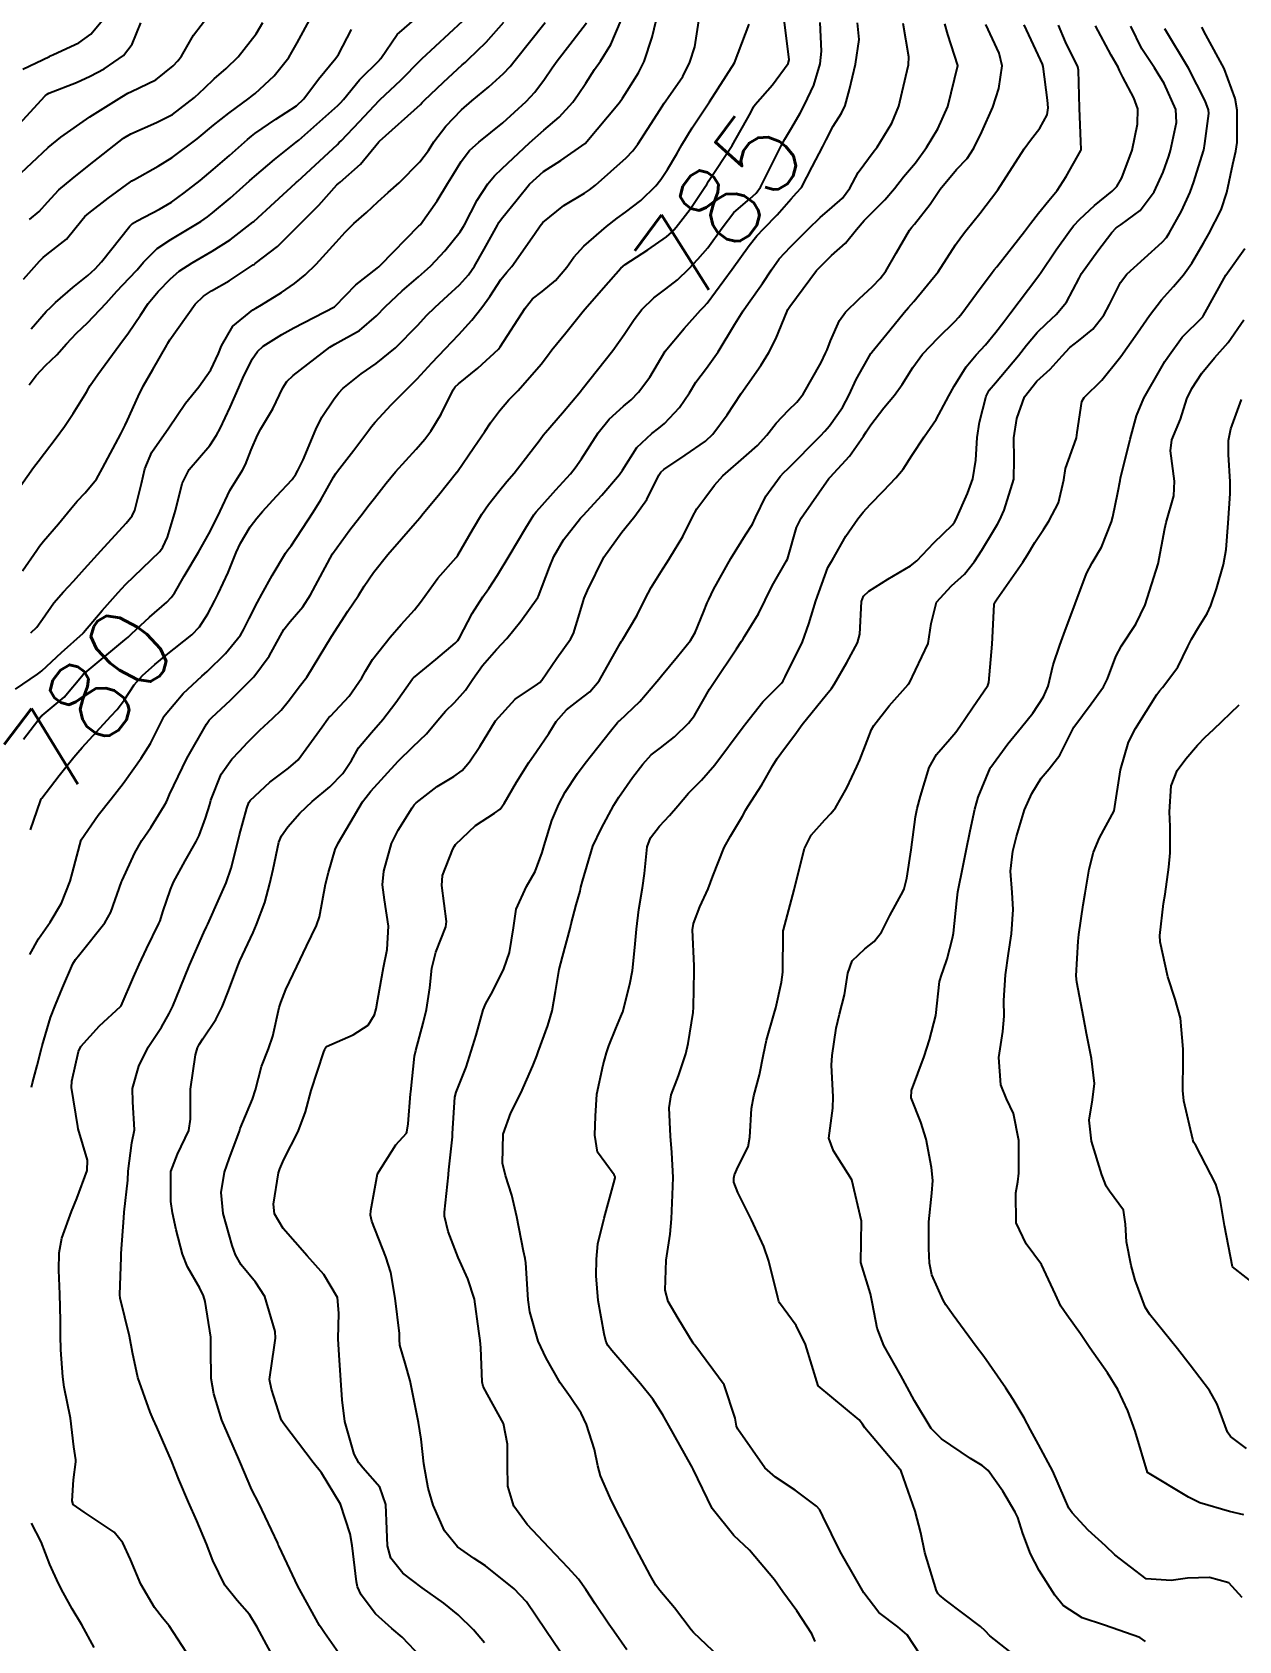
# Model space of a CAD drawing. Header units: metres. Extents: x 307586 to 320046, y 7427249 to 7434250.
# Drawn here: x 318114.9 to 318173.3, y 7431032 to 7431109.9 of the extents above; entities that cross this region are included whole.
import ezdxf
from ezdxf.enums import TextEntityAlignment as Align

# ---------------------------------------------------------------- set-up
doc = ezdxf.new("R2010")
doc.units = ezdxf.units.M
doc.header["$MEASUREMENT"] = 0
for name, color, linetype in [('Cotas', 45, 'Continuous'), ('Curvas de Nivel 1m', 11, 'Continuous'), ('Curvas de Nivel 5m', 15, 'Continuous')]:
    doc.layers.add(name, color=color, linetype=linetype)
doc.styles.add('Style-STANDARD', font='STANDARD.shx')

msp = doc.modelspace()

# ---------------------------------------------------------------- linework, layer by layer
at = {"layer": 'Curvas de Nivel 1m', "flags": 128}
for points, elevation in [([(318114.063, 7431102.826), (318115.648, 7431104.307), (318116.254, 7431104.804), (318117.663, 7431105.789), (318119.208, 7431106.767), (318119.5, 7431106.939), (318119.677, 7431107.023), (318120.852, 7431107.582), (318121.696, 7431108.265), (318121.929, 7431108.507), (318122.102, 7431108.736), (318122.689, 7431109.754), (318123.42, 7431110.723)], 771), ([(318114.069, 7431078.085), (318115.121, 7431078.812), (318115.253, 7431078.901), (318115.345, 7431078.977), (318116.288, 7431079.866), (318117.335, 7431080.79), (318117.35, 7431080.804), (318117.363, 7431080.821), (318118.265, 7431081.891), (318119.039, 7431082.765), (318119.397, 7431083.144), (318120.207, 7431083.95), (318121.05, 7431084.744), (318121.205, 7431084.952), (318121.42, 7431085.446), (318121.814, 7431086.734), (318122.135, 7431088.048), (318122.481, 7431088.725), (318123.475, 7431089.887), (318123.804, 7431090.382), (318123.971, 7431090.705), (318124.464, 7431091.735), (318124.876, 7431092.696), (318125.068, 7431093.144), (318125.527, 7431094.067), (318125.781, 7431094.437), (318126.065, 7431094.685), (318126.963, 7431095.251), (318127.542, 7431095.573), (318129.51, 7431096.598), (318129.553, 7431096.623), (318130.546, 7431097.653), (318131.581, 7431098.474), (318131.663, 7431098.537), (318131.747, 7431098.618), (318133.602, 7431100.511), (318133.64, 7431100.552), (318133.671, 7431100.589), (318134.479, 7431101.723), (318135.005, 7431102.576), (318135.24, 7431102.97), (318135.644, 7431103.629), (318136.054, 7431104.161), (318136.501, 7431104.562), (318137.662, 7431105.506), (318138.79, 7431106.533), (318139.218, 7431106.989), (318139.69, 7431107.626), (318140.054, 7431108.16), (318140.302, 7431108.514), (318140.917, 7431109.302), (318141.721, 7431110.338)], 779), ([(318114.325, 7431087.946), (318114.94, 7431088.815), (318115.168, 7431089.111), (318115.47, 7431089.511), (318116.037, 7431090.245), (318116.444, 7431090.8), (318116.863, 7431091.425), (318117.508, 7431092.458), (318117.619, 7431092.68), (318117.685, 7431092.787), (318118.055, 7431093.318), (318119.121, 7431094.766), (318119.539, 7431095.332), (318120.113, 7431096.189), (318120.487, 7431096.751), (318120.97, 7431097.338), (318121.571, 7431097.959), (318121.995, 7431098.315), (318122.618, 7431098.724), (318123.589, 7431099.293), (318124.453, 7431099.843), (318125.557, 7431100.69), (318125.581, 7431100.713), (318125.604, 7431100.731), (318126.63, 7431101.668), (318127.632, 7431102.583), (318127.676, 7431102.626), (318127.719, 7431102.669), (318129.651, 7431104.457), (318129.745, 7431104.546), (318129.834, 7431104.638), (318130.728, 7431105.563), (318131.672, 7431106.578), (318131.716, 7431106.619), (318132.724, 7431107.568), (318133.702, 7431108.558), (318133.723, 7431108.579), (318133.746, 7431108.599), (318135.722, 7431110.438)], 776), ([(318114.407, 7431083.816), (318115.102, 7431084.813), (318115.226, 7431085), (318115.417, 7431085.249), (318116.138, 7431086.091), (318116.724, 7431086.797), (318117.048, 7431087.185), (318117.445, 7431087.597), (318117.984, 7431088.253), (318118.283, 7431088.778), (318119.164, 7431090.449), (318119.326, 7431090.762), (318119.38, 7431090.866), (318119.488, 7431091.103), (318120.002, 7431092.258), (318120.254, 7431092.753), (318120.714, 7431093.555), (318121.386, 7431094.741), (318121.439, 7431094.836), (318121.535, 7431094.996), (318122.757, 7431096.722), (318123.167, 7431097.108), (318123.563, 7431097.367), (318124.411, 7431097.861), (318125.582, 7431098.623), (318125.623, 7431098.649), (318125.676, 7431098.689), (318126.75, 7431099.52), (318127.6, 7431100.355), (318127.903, 7431100.666), (318128.748, 7431101.521), (318129.631, 7431102.501), (318129.699, 7431102.572), (318129.783, 7431102.638), (318130.775, 7431103.495), (318131.653, 7431104.583), (318131.685, 7431104.62), (318133.671, 7431106.394), (318133.766, 7431106.495), (318133.854, 7431106.588), (318134.797, 7431107.472), (318135.699, 7431108.306), (318135.84, 7431108.43), (318135.991, 7431108.567), (318136.86, 7431109.41), (318137.721, 7431110.376)], 777), ([(318114.417, 7431108.104), (318115.702, 7431108.723), (318115.765, 7431108.746), (318115.902, 7431108.808), (318117.125, 7431109.38), (318117.713, 7431109.801), (318118.529, 7431110.778)], 769), ([(318114.453, 7431097.938), (318115.228, 7431098.814), (318115.407, 7431098.99), (318115.586, 7431099.122), (318116.529, 7431099.865), (318117.275, 7431100.793), (318117.423, 7431100.974), (318117.608, 7431101.131), (318118.546, 7431101.85), (318119.631, 7431102.647), (318119.701, 7431102.69), (318119.824, 7431102.758), (318120.975, 7431103.412), (318121.644, 7431103.821), (318122.854, 7431104.722), (318123.66, 7431105.387), (318124.398, 7431105.97), (318125.38, 7431106.693), (318125.546, 7431106.82), (318125.676, 7431106.929), (318126.595, 7431107.775), (318127.297, 7431108.674), (318127.451, 7431108.927), (318127.71, 7431109.375), (318128.396, 7431110.66)], 773), ([(318114.735, 7431100.819), (318115.207, 7431101.216), (318115.616, 7431101.668), (318116.164, 7431102.266), (318116.804, 7431102.798), (318117.639, 7431103.448), (318119.298, 7431104.765), (318119.655, 7431104.979), (318120.892, 7431105.516), (318121.665, 7431105.911), (318122.734, 7431106.724), (318123.215, 7431107.182), (318123.687, 7431107.629), (318124.27, 7431108.136), (318124.854, 7431108.703), (318125.714, 7431109.817), (318126.047, 7431110.359)], 772), ([(318114.757, 7431065.234), (318115.185, 7431065.999), (318115.51, 7431066.486), (318115.74, 7431066.805), (318116.29, 7431067.716), (318116.707, 7431068.795), (318116.816, 7431069.205), (318117.243, 7431070.79), (318118.061, 7431071.978), (318118.69, 7431072.769), (318119.28, 7431073.517), (318119.796, 7431074.246), (318120.153, 7431074.751), (318120.595, 7431075.452), (318121.246, 7431076.741), (318121.27, 7431076.784), (318121.314, 7431076.841), (318122.182, 7431077.875), (318123.085, 7431078.714), (318123.345, 7431078.935), (318124.237, 7431079.818), (318124.954, 7431080.694), (318125.11, 7431080.949), (318125.375, 7431081.508), (318125.78, 7431082.293), (318125.998, 7431082.684), (318126.491, 7431083.59), (318127.145, 7431084.673), (318127.261, 7431084.825), (318127.416, 7431085.028), (318128.488, 7431086.654), (318128.848, 7431087.243), (318129.458, 7431088.345), (318129.572, 7431088.528), (318129.656, 7431088.638), (318130.446, 7431089.657), (318131.183, 7431090.623), (318131.311, 7431090.796), (318131.489, 7431091.015), (318132.253, 7431091.857), (318133.008, 7431092.598), (318133.518, 7431093.102), (318134.227, 7431093.882), (318134.884, 7431094.576), (318135.201, 7431094.908), (318135.54, 7431095.251), (318136.168, 7431095.942), (318136.647, 7431096.559), (318137.029, 7431097.088), (318137.573, 7431097.912), (318137.855, 7431098.269), (318138.099, 7431098.542), (318139.192, 7431100.119), (318139.478, 7431100.522), (318139.531, 7431100.594), (318139.605, 7431100.681), (318140.621, 7431101.507), (318141.627, 7431102.102), (318141.869, 7431102.257), (318142.161, 7431102.492), (318143.646, 7431103.802), (318143.97, 7431104.146), (318144.198, 7431104.465), (318145.141, 7431105.929), (318145.48, 7431106.453), (318145.557, 7431106.57), (318145.677, 7431106.735), (318146.381, 7431107.754), (318146.73, 7431108.44), (318146.963, 7431109.185), (318147.161, 7431110.436)], 782), ([(318114.784, 7431071.281), (318115.271, 7431072.678), (318115.314, 7431072.768), (318115.341, 7431072.809), (318116.178, 7431073.907), (318116.894, 7431074.794), (318117.077, 7431075.01), (318117.298, 7431075.267), (318118.685, 7431076.769), (318118.986, 7431077.097), (318119.325, 7431077.555), (318119.805, 7431078.286), (318120.216, 7431078.751), (318120.815, 7431079.278), (318121.353, 7431079.727), (318122.596, 7431080.722), (318122.982, 7431081.103), (318123.378, 7431081.736), (318123.712, 7431082.383), (318123.879, 7431082.705), (318124.367, 7431083.737), (318124.747, 7431084.697), (318124.956, 7431085.156), (318125.425, 7431085.938), (318125.749, 7431086.367), (318126.028, 7431086.684), (318126.7, 7431087.421), (318127.456, 7431088.241), (318127.64, 7431088.488), (318127.741, 7431088.666), (318127.999, 7431089.193), (318128.602, 7431090.653), (318128.893, 7431091.247), (318129.505, 7431092.135), (318129.722, 7431092.426), (318129.913, 7431092.636), (318130.797, 7431093.35), (318131.525, 7431093.849), (318132.464, 7431094.606), (318133.544, 7431095.712), (318133.965, 7431096.17), (318134.381, 7431096.582), (318134.998, 7431097.139), (318135.569, 7431097.654), (318136.003, 7431098.139), (318136.287, 7431098.563), (318136.759, 7431099.39), (318137.404, 7431100.552), (318137.479, 7431100.678), (318137.607, 7431100.853), (318138.364, 7431101.796), (318138.952, 7431102.53), (318139.639, 7431103.152), (318140.475, 7431103.681), (318141.653, 7431104.5), (318143.315, 7431106.484), (318143.467, 7431106.691), (318143.681, 7431107.047), (318144.235, 7431107.932), (318144.519, 7431108.468), (318144.906, 7431109.653), (318145.098, 7431110.459)], 781), ([(318114.805, 7431080.816), (318115.097, 7431081.083), (318115.373, 7431081.473), (318115.922, 7431082.268), (318116.381, 7431082.8), (318116.874, 7431083.319), (318117.404, 7431083.904), (318118.19, 7431084.778), (318119.426, 7431086.116), (318119.714, 7431086.473), (318119.843, 7431086.756), (318120.161, 7431088.044), (318120.323, 7431088.751), (318120.666, 7431089.553), (318121.483, 7431090.74), (318122.294, 7431091.935), (318122.94, 7431092.719), (318123.521, 7431093.552), (318123.896, 7431094.34), (318124.036, 7431094.705), (318124.584, 7431095.658), (318125.55, 7431096.447), (318125.706, 7431096.533), (318125.98, 7431096.686), (318126.953, 7431097.285), (318127.569, 7431097.729), (318128.09, 7431098.147), (318128.625, 7431098.654), (318129.594, 7431099.734), (318130.023, 7431100.212), (318130.456, 7431100.631), (318131.067, 7431101.17), (318131.619, 7431101.682), (318132.109, 7431102.129), (318132.644, 7431102.605), (318133.643, 7431103.608), (318134.062, 7431104.172), (318134.326, 7431104.583), (318134.9, 7431105.338), (318135.669, 7431106.139), (318136.168, 7431106.565), (318136.993, 7431107.247), (318137.693, 7431107.89), (318138.014, 7431108.229), (318138.27, 7431108.541), (318139.721, 7431110.364)], 778), ([(318114.845, 7431058.813), (318114.889, 7431059.029), (318115.113, 7431059.868), (318115.311, 7431060.618), (318115.359, 7431060.808), (318115.763, 7431062.185), (318115.998, 7431062.802), (318116.337, 7431063.623), (318116.846, 7431064.793), (318116.972, 7431064.995), (318117.178, 7431065.251), (318118.391, 7431066.772), (318118.679, 7431067.289), (318119.2, 7431068.76), (318119.223, 7431068.813), (318119.838, 7431070.153), (318120.187, 7431070.751), (318120.612, 7431071.387), (318121.268, 7431072.435), (318121.379, 7431072.631), (318121.421, 7431072.738), (318121.52, 7431072.981), (318122.368, 7431074.724), (318123.31, 7431076.396), (318123.443, 7431076.577), (318123.57, 7431076.707), (318124.473, 7431077.551), (318125.339, 7431078.404), (318125.481, 7431078.549), (318125.605, 7431078.687), (318126.356, 7431079.677), (318126.897, 7431080.675), (318127.063, 7431080.978), (318127.373, 7431081.362), (318127.973, 7431082.072), (318128.345, 7431082.656), (318129.413, 7431084.64), (318130.252, 7431085.804), (318130.901, 7431086.625), (318131.135, 7431086.925), (318131.444, 7431087.328), (318132.012, 7431088.055), (318132.473, 7431088.605), (318133.474, 7431089.71), (318133.881, 7431090.184), (318134.176, 7431090.583), (318134.673, 7431091.4), (318135.254, 7431092.573), (318135.357, 7431092.729), (318135.516, 7431092.871), (318136.461, 7431093.623), (318137.454, 7431094.551), (318137.491, 7431094.593), (318137.534, 7431094.656), (318138.743, 7431096.532), (318139.109, 7431096.977), (318139.565, 7431097.343), (318140.223, 7431097.863), (318140.761, 7431098.508), (318141.1, 7431098.993), (318141.593, 7431099.531), (318142.682, 7431100.484), (318143.197, 7431100.888), (318143.614, 7431101.185), (318144.342, 7431101.743), (318145.071, 7431102.456), (318145.323, 7431102.766), (318145.641, 7431103.239), (318146.088, 7431104.006), (318146.34, 7431104.443), (318146.844, 7431105.255), (318147.608, 7431106.431), (318147.636, 7431106.468), (318147.674, 7431106.528), (318148.893, 7431108.412), (318149.596, 7431110.276)], 783), ([(318122.764, 7431030.804), (318121.505, 7431032.729), (318121.185, 7431033.122), (318120.802, 7431033.616), (318120.131, 7431034.747), (318119.626, 7431035.951), (318119.263, 7431036.756), (318118.841, 7431037.269), (318117.397, 7431038.232), (318116.86, 7431038.613), (318116.813, 7431038.781), (318116.873, 7431039.798), (318116.993, 7431040.667), (318116.981, 7431040.779), (318116.892, 7431041.399), (318116.725, 7431042.783), (318116.427, 7431044.287), (318116.349, 7431044.789), (318116.256, 7431046.1), (318116.242, 7431046.791), (318116.242, 7431047.512), (318116.206, 7431048.792), (318116.164, 7431049.962), (318116.181, 7431050.792), (318116.303, 7431051.501), (318116.772, 7431052.793), (318117.039, 7431053.416), (318117.529, 7431054.783), (318117.556, 7431055.28), (318117.105, 7431056.79), (318117.075, 7431056.911), (318116.781, 7431058.793), (318116.799, 7431059.1), (318117.12, 7431060.54), (318117.229, 7431060.788), (318118.128, 7431061.785), (318119.152, 7431062.724), (318119.169, 7431062.743), (318119.18, 7431062.76), (318119.783, 7431064.138), (318120.053, 7431064.751), (318120.416, 7431065.513), (318121.01, 7431066.742), (318121.064, 7431066.872), (318121.201, 7431067.307), (318121.565, 7431068.388), (318121.716, 7431068.733), (318122.28, 7431069.771), (318122.814, 7431070.716), (318122.956, 7431071.006), (318123.26, 7431071.832), (318123.473, 7431072.505), (318123.531, 7431072.707), (318124.022, 7431073.967), (318124.544, 7431074.697), (318124.906, 7431075.084), (318125.301, 7431075.509), (318125.896, 7431076.095), (318126.532, 7431076.678), (318126.925, 7431077.068), (318127.326, 7431077.572), (318127.804, 7431078.195), (318128.167, 7431078.658), (318129.363, 7431080.64), (318130.155, 7431081.858), (318130.668, 7431082.627), (318130.953, 7431083.068), (318131.404, 7431083.728), (318132.097, 7431084.61), (318133.428, 7431086.123), (318133.644, 7431086.375), (318133.815, 7431086.586), (318134.544, 7431087.481), (318135.43, 7431088.57), (318135.447, 7431088.587), (318135.463, 7431088.616), (318136.261, 7431089.777), (318136.789, 7431090.557), (318137.069, 7431090.975), (318137.498, 7431091.562), (318137.962, 7431092.087), (318138.41, 7431092.537), (318139.526, 7431093.814), (318139.823, 7431094.225), (318140.045, 7431094.515), (318140.715, 7431095.334), (318141.552, 7431096.385), (318141.65, 7431096.499), (318142.535, 7431097.519), (318143.383, 7431098.473), (318143.585, 7431098.645), (318144.693, 7431099.358), (318145.598, 7431099.981), (318145.845, 7431100.203), (318146.065, 7431100.445), (318146.734, 7431101.321), (318147.489, 7431102.431), (318147.543, 7431102.522), (318147.635, 7431102.682), (318148.775, 7431104.413), (318149.677, 7431106.012), (318149.8, 7431106.28), (318149.883, 7431106.398), (318150.731, 7431107.351), (318151.485, 7431108.382), (318151.536, 7431108.55), (318151.311, 7431110.384)], 784), ([(318130.274, 7431030.625), (318129.037, 7431032.39), (318128.867, 7431032.639), (318128.794, 7431032.754), (318127.738, 7431034.651), (318126.832, 7431036.57), (318126.806, 7431036.634), (318126.793, 7431036.661), (318126.764, 7431036.731), (318125.854, 7431038.675), (318125.511, 7431039.322), (318124.929, 7431040.689), (318124.885, 7431040.796), (318124.058, 7431042.699), (318123.662, 7431043.966), (318123.533, 7431044.704), (318123.531, 7431046.12), (318123.53, 7431046.704), (318123.254, 7431048.432), (318123.172, 7431048.708), (318122.987, 7431049.084), (318122.396, 7431050.119), (318122.154, 7431050.723), (318121.843, 7431051.906), (318121.667, 7431052.73), (318121.589, 7431053.282), (318121.593, 7431054.732), (318121.907, 7431055.573), (318122.453, 7431056.719), (318122.54, 7431057.259), (318122.542, 7431058.718), (318122.779, 7431060.375), (318122.885, 7431060.714), (318122.962, 7431060.876), (318123.13, 7431061.151), (318123.762, 7431062.086), (318124.066, 7431062.701), (318124.377, 7431063.482), (318124.83, 7431064.693), (318124.929, 7431064.938), (318125.181, 7431065.472), (318125.574, 7431066.301), (318125.737, 7431066.685), (318126.134, 7431067.756), (318126.389, 7431068.678), (318126.537, 7431069.37), (318126.825, 7431070.674), (318126.944, 7431070.977), (318127.254, 7431071.42), (318127.841, 7431072.084), (318128.434, 7431072.653), (318129.28, 7431073.354), (318129.922, 7431073.998), (318130.33, 7431074.63), (318130.682, 7431075.243), (318131.307, 7431075.993), (318131.857, 7431076.612), (318132.483, 7431077.445), (318133.297, 7431078.591), (318133.343, 7431078.64), (318134.415, 7431079.516), (318135.36, 7431080.314), (318135.484, 7431080.446), (318135.562, 7431080.568), (318136.188, 7431081.755), (318136.703, 7431082.557), (318136.991, 7431082.96), (318137.403, 7431083.599), (318137.974, 7431084.542), (318138.786, 7431085.889), (318139.166, 7431086.524), (318139.282, 7431086.676), (318139.438, 7431086.851), (318140.233, 7431087.73), (318140.94, 7431088.505), (318141.173, 7431088.796), (318141.47, 7431089.241), (318142.284, 7431090.488), (318142.817, 7431091.156), (318143.503, 7431091.782), (318143.879, 7431092.095), (318144.244, 7431092.463), (318144.783, 7431093.195), (318145.533, 7431094.45), (318146.441, 7431095.544), (318147.233, 7431096.433), (318147.396, 7431096.591), (318147.558, 7431096.773), (318148.773, 7431098.412), (318149.594, 7431099.558), (318149.96, 7431100.035), (318150.301, 7431100.393), (318150.956, 7431101.044), (318151.624, 7431101.817), (318151.896, 7431102.109), (318152.127, 7431102.373), (318152.652, 7431103.374), (318153.164, 7431104.357), (318153.328, 7431104.684), (318153.668, 7431105.343), (318154.063, 7431105.968), (318154.252, 7431106.351), (318154.452, 7431107.11), (318154.744, 7431108.344), (318154.919, 7431109.546), (318154.84, 7431110.343)], 786), ([(318134.331, 7431030.574), (318132.787, 7431032.193), (318132.297, 7431032.597), (318131.504, 7431033.313), (318130.809, 7431034.242), (318130.628, 7431034.622), (318130.576, 7431034.862), (318130.375, 7431036.625), (318130.273, 7431037.194), (318129.798, 7431038.631), (318128.878, 7431040.14), (318128.472, 7431040.644), (318127.058, 7431042.511), (318126.962, 7431042.66), (318126.914, 7431042.765), (318126.456, 7431044.194), (318126.367, 7431044.668), (318126.607, 7431046.323), (318126.656, 7431046.664), (318126.639, 7431046.983), (318126.147, 7431048.673), (318125.685, 7431049.375), (318124.998, 7431050.214), (318124.725, 7431050.693), (318124.56, 7431051.144), (318124.129, 7431052.699), (318124.025, 7431053.719), (318124.184, 7431054.699), (318124.412, 7431055.344), (318124.91, 7431056.692), (318124.952, 7431056.814), (318125.079, 7431057.126), (318125.546, 7431058.235), (318125.68, 7431058.684), (318125.977, 7431059.818), (318126.316, 7431060.678), (318126.528, 7431061.28), (318126.836, 7431062.673), (318126.908, 7431062.92), (318127.162, 7431063.541), (318127.682, 7431064.662), (318128.164, 7431065.636), (318128.646, 7431066.648), (318128.779, 7431067.067), (318129.082, 7431068.642), (318129.229, 7431069.213), (318129.553, 7431070.323), (318129.689, 7431070.636), (318130.268, 7431071.619), (318130.877, 7431072.624), (318131.041, 7431072.857), (318131.278, 7431073.144), (318132.591, 7431074.601), (318133.3, 7431075.295), (318133.968, 7431075.921), (318134.519, 7431076.578), (318134.883, 7431077.011), (318135.326, 7431077.434), (318135.861, 7431078.039), (318136.209, 7431078.561), (318136.679, 7431079.227), (318137.358, 7431080.009), (318137.855, 7431080.543), (318138.537, 7431081.371), (318139.359, 7431082.521), (318139.394, 7431082.587), (318139.93, 7431083.993), (318140.141, 7431084.513), (318140.61, 7431085.319), (318141.432, 7431086.359), (318141.557, 7431086.498), (318142.454, 7431087.479), (318143.322, 7431088.472), (318143.465, 7431088.69), (318144.161, 7431089.778), (318144.883, 7431090.456), (318145.222, 7431090.718), (318145.49, 7431090.951), (318146.23, 7431091.715), (318146.705, 7431092.438), (318147.011, 7431092.942), (318147.525, 7431093.623), (318148.09, 7431094.422), (318148.895, 7431095.752), (318149.299, 7431096.404), (318149.567, 7431096.777), (318150.247, 7431097.723), (318150.673, 7431098.389), (318151.053, 7431098.92), (318151.594, 7431099.494), (318152.463, 7431100.367), (318153.042, 7431100.928), (318153.619, 7431101.418), (318154.111, 7431101.859), (318154.467, 7431102.342), (318154.88, 7431103.098), (318155.651, 7431104.145), (318155.735, 7431104.246), (318155.795, 7431104.329), (318156.509, 7431105.483), (318156.846, 7431106.318), (318157, 7431107.007), (318157.309, 7431108.314), (318157.327, 7431108.694), (318157.063, 7431110.317)], 787), ([(318136.783, 7431031.905), (318136.241, 7431032.548), (318135.505, 7431033.265), (318134.806, 7431033.83), (318133.766, 7431034.58), (318132.82, 7431035.282), (318132.234, 7431036.006), (318132.074, 7431036.601), (318132.04, 7431037.407), (318132.001, 7431038.603), (318131.711, 7431039.447), (318130.881, 7431040.379), (318130.684, 7431040.622), (318130.464, 7431041.05), (318130.016, 7431042.629), (318129.884, 7431043.67), (318129.815, 7431044.631), (318129.743, 7431045.834), (318129.698, 7431046.633), (318129.724, 7431047.88), (318129.665, 7431048.633), (318128.994, 7431049.751), (318128.184, 7431050.648), (318127.022, 7431051.969), (318126.613, 7431052.674), (318126.565, 7431053.148), (318126.805, 7431054.672), (318126.862, 7431054.865), (318127.059, 7431055.306), (318127.75, 7431056.66), (318128.115, 7431057.627), (318128.381, 7431058.651), (318129.003, 7431060.523), (318129.043, 7431060.641), (318129.065, 7431060.7), (318129.125, 7431060.786), (318130.415, 7431061.346), (318131.141, 7431061.817), (318131.445, 7431062.319), (318131.534, 7431062.614), (318131.614, 7431063.07), (318131.883, 7431064.609), (318132.056, 7431065.481), (318132.121, 7431066.606), (318131.936, 7431067.886), (318131.844, 7431068.611), (318131.899, 7431069.279), (318132.277, 7431070.604), (318132.599, 7431071.253), (318133.269, 7431072.338), (318133.371, 7431072.489), (318133.474, 7431072.588), (318134.491, 7431073.368), (318135.286, 7431073.863), (318135.702, 7431074.152), (318136.059, 7431074.562), (318136.546, 7431075.312), (318137.313, 7431076.55), (318138.269, 7431077.595), (318139.34, 7431078.328), (318139.453, 7431078.408), (318139.551, 7431078.518), (318140.284, 7431079.58), (318140.949, 7431080.504), (318141.092, 7431080.778), (318141.381, 7431081.724), (318141.552, 7431082.336), (318141.611, 7431082.497), (318141.76, 7431082.858), (318142.552, 7431084.483), (318143.425, 7431085.689), (318143.781, 7431086.115), (318144.061, 7431086.464), (318144.639, 7431087.264), (318145.229, 7431088.452), (318145.318, 7431088.598), (318145.466, 7431088.726), (318146.502, 7431089.41), (318147.48, 7431090.091), (318147.841, 7431090.425), (318148.539, 7431091.373), (318149.216, 7431092.404), (318149.517, 7431092.83), (318150.167, 7431093.753), (318150.553, 7431094.39), (318150.883, 7431095.046), (318151.431, 7431096.381), (318151.474, 7431096.47), (318151.565, 7431096.611), (318152.852, 7431098.361), (318153.59, 7431099.078), (318154.269, 7431099.671), (318154.796, 7431100.338), (318155.164, 7431100.78), (318155.616, 7431101.223), (318156.173, 7431101.776), (318156.636, 7431102.32), (318157.07, 7431102.885), (318157.645, 7431103.568), (318158.192, 7431104.302), (318158.741, 7431105.22), (318159.216, 7431106.287), (318159.703, 7431108.28), (318159.212, 7431109.781), (318159.081, 7431110.29)], 788), ([(318140.77, 7431031.003), (318139.755, 7431032.51), (318138.807, 7431033.891), (318138.222, 7431034.526), (318136.824, 7431035.632), (318136.277, 7431035.998), (318135.471, 7431036.56), (318134.844, 7431037.332), (318134.295, 7431038.576), (318134.045, 7431039.405), (318133.846, 7431040.58), (318133.713, 7431041.77), (318133.587, 7431042.583), (318133.239, 7431044.277), (318133.17, 7431044.588), (318132.942, 7431045.453), (318132.681, 7431046.325), (318132.661, 7431046.594), (318132.658, 7431046.894), (318132.454, 7431048.598), (318132.234, 7431049.84), (318132.004, 7431050.605), (318131.323, 7431052.321), (318131.259, 7431052.617), (318131.266, 7431052.847), (318131.598, 7431054.612), (318132.484, 7431056.015), (318132.996, 7431056.591), (318133.022, 7431056.642), (318133.08, 7431057.042), (318133.2, 7431058.491), (318133.21, 7431058.589), (318133.393, 7431060.314), (318133.445, 7431060.587), (318133.814, 7431061.912), (318133.971, 7431062.582), (318134.123, 7431063.62), (318134.229, 7431064.579), (318134.415, 7431065.343), (318134.903, 7431066.573), (318134.934, 7431066.836), (318134.712, 7431068.575), (318134.741, 7431069.061), (318135.241, 7431070.333), (318135.322, 7431070.489), (318135.375, 7431070.569), (318136.339, 7431071.476), (318137.266, 7431072.074), (318137.54, 7431072.274), (318137.734, 7431072.543), (318138.33, 7431073.581), (318138.926, 7431074.526), (318139.298, 7431075.064), (318139.886, 7431075.935), (318140.251, 7431076.511), (318140.744, 7431077.084), (318141.328, 7431077.537), (318141.879, 7431077.948), (318142.325, 7431078.485), (318143.361, 7431080.322), (318143.42, 7431080.411), (318143.463, 7431080.469), (318144.175, 7431081.668), (318144.564, 7431082.458), (318144.847, 7431083.007), (318145.408, 7431083.914), (318145.618, 7431084.24), (318145.76, 7431084.447), (318146.385, 7431085.479), (318146.848, 7431086.436), (318147.059, 7431086.814), (318147.446, 7431087.332), (318147.918, 7431087.961), (318148.322, 7431088.417), (318149.473, 7431089.414), (318149.998, 7431089.874), (318150.448, 7431090.39), (318150.906, 7431090.971), (318151.501, 7431091.595), (318151.899, 7431091.982), (318152.204, 7431092.37), (318153.077, 7431093.906), (318153.301, 7431094.353), (318153.376, 7431094.512), (318153.542, 7431094.946), (318153.975, 7431095.927), (318154.266, 7431096.343), (318154.921, 7431096.985), (318155.575, 7431097.582), (318155.941, 7431097.964), (318156.212, 7431098.324), (318156.719, 7431099.191), (318157.356, 7431100.312), (318157.467, 7431100.45), (318157.607, 7431100.602), (318158.358, 7431101.563), (318158.854, 7431102.292), (318159.643, 7431103.24), (318160.147, 7431103.776), (318160.48, 7431104.272), (318160.869, 7431105.064), (318161.397, 7431106.263), (318161.692, 7431107.166), (318161.846, 7431108.259), (318161.709, 7431108.885), (318161.055, 7431110.267)], 789), ([(318148.766, 7431030.63), (318146.901, 7431032.419), (318146.794, 7431032.544), (318145.978, 7431033.606), (318145.266, 7431034.443), (318145.075, 7431034.705), (318144.82, 7431035.153), (318144.12, 7431036.457), (318143.327, 7431037.995), (318143.095, 7431038.468), (318142.867, 7431038.926), (318142.394, 7431039.993), (318142.27, 7431040.479), (318142.102, 7431041.275), (318141.723, 7431042.488), (318141.461, 7431043.035), (318140.926, 7431043.82), (318140.45, 7431044.505), (318139.761, 7431045.695), (318139.383, 7431046.516), (318138.974, 7431047.937), (318138.901, 7431048.521), (318138.788, 7431050.309), (318138.753, 7431050.524), (318138.661, 7431050.872), (318138.349, 7431052.53), (318138.094, 7431053.585), (318137.793, 7431054.539), (318137.653, 7431055.135), (318137.686, 7431056.541), (318138.05, 7431057.574), (318138.539, 7431058.528), (318139.116, 7431059.851), (318139.307, 7431060.333), (318139.38, 7431060.517), (318139.853, 7431061.802), (318140.057, 7431062.511), (318140.218, 7431063.454), (318140.394, 7431064.508), (318140.554, 7431065.132), (318140.921, 7431066.503), (318140.976, 7431066.723), (318141.21, 7431067.636), (318141.406, 7431068.311), (318141.451, 7431068.497), (318141.518, 7431068.788), (318142.029, 7431070.488), (318142.424, 7431071.314), (318143.047, 7431072.473), (318143.277, 7431072.849), (318143.946, 7431073.803), (318144.442, 7431074.459), (318144.855, 7431074.897), (318145.301, 7431075.251), (318145.977, 7431075.773), (318146.657, 7431076.437), (318146.941, 7431076.811), (318147.329, 7431077.486), (318147.68, 7431078.082), (318147.904, 7431078.422), (318148.988, 7431080.035), (318149.231, 7431080.402), (318149.282, 7431080.483), (318149.366, 7431080.635), (318150.041, 7431081.735), (318150.369, 7431082.39), (318150.705, 7431083.082), (318151.412, 7431084.298), (318151.449, 7431084.379), (318151.896, 7431085.913), (318152.115, 7431086.37), (318153.462, 7431088.286), (318153.493, 7431088.319), (318153.518, 7431088.349), (318154.45, 7431089.363), (318155.142, 7431090.333), (318155.271, 7431090.548), (318155.491, 7431090.886), (318156.126, 7431091.701), (318156.628, 7431092.319), (318157, 7431092.833), (318157.526, 7431093.663), (318157.991, 7431094.303), (318158.743, 7431095.094), (318159.557, 7431095.891), (318159.746, 7431096.093), (318159.896, 7431096.277), (318160.609, 7431097.234), (318161.369, 7431098.262), (318161.464, 7431098.381), (318161.586, 7431098.525), (318162.924, 7431100.24), (318163.216, 7431100.629), (318163.616, 7431101.135), (318164.115, 7431101.736), (318164.509, 7431102.221), (318164.953, 7431102.904), (318165.652, 7431104.158), (318165.671, 7431104.192), (318165.678, 7431104.21), (318165.659, 7431104.603), (318165.598, 7431106.211), (318165.546, 7431108.057), (318165.51, 7431108.213), (318164.924, 7431109.431), (318164.585, 7431110.227)], 791), ([(318152.787, 7431031.977), (318152.625, 7431032.353), (318151.905, 7431033.464), (318151.235, 7431034.374), (318150.822, 7431034.963), (318149.617, 7431036.392), (318148.85, 7431037.1), (318147.811, 7431038.411), (318146.882, 7431040.319), (318146.85, 7431040.388), (318146.837, 7431040.421), (318146.777, 7431040.529), (318145.712, 7431042.438), (318145.423, 7431042.947), (318144.925, 7431043.701), (318144.339, 7431044.456), (318142.949, 7431046.071), (318142.769, 7431046.291), (318142.676, 7431046.474), (318142.571, 7431046.864), (318142.28, 7431048.481), (318142.188, 7431049.675), (318142.196, 7431050.482), (318142.268, 7431051.228), (318142.573, 7431052.477), (318143.05, 7431054.189), (318143.105, 7431054.417), (318143.1, 7431054.47), (318143.054, 7431054.57), (318142.258, 7431055.675), (318142.125, 7431056.484), (318142.155, 7431057.416), (318142.226, 7431058.483), (318142.527, 7431059.889), (318142.69, 7431060.476), (318142.793, 7431060.81), (318143.141, 7431061.654), (318143.389, 7431062.228), (318143.471, 7431062.467), (318143.823, 7431063.806), (318143.945, 7431064.462), (318144.062, 7431065.583), (318144.134, 7431066.461), (318144.249, 7431067.418), (318144.427, 7431068.458), (318144.522, 7431069.165), (318144.661, 7431070.456), (318144.815, 7431070.889), (318145.258, 7431071.458), (318145.745, 7431071.966), (318146.138, 7431072.441), (318146.665, 7431073.05), (318147.285, 7431073.675), (318147.927, 7431074.42), (318149.311, 7431076.255), (318149.374, 7431076.337), (318149.415, 7431076.399), (318150.26, 7431077.464), (318151.161, 7431078.382), (318151.242, 7431078.483), (318151.346, 7431078.676), (318152.172, 7431080.368), (318152.494, 7431081.245), (318152.824, 7431082.359), (318153.409, 7431083.97), (318153.547, 7431084.214), (318153.634, 7431084.348), (318154.28, 7431085.492), (318154.864, 7431086.336), (318155.124, 7431086.655), (318155.45, 7431087.027), (318156.098, 7431087.683), (318156.7, 7431088.318), (318157.049, 7431088.732), (318157.474, 7431089.39), (318158.069, 7431090.301), (318158.655, 7431091.133), (318159.268, 7431092.284), (318159.518, 7431092.758), (318160.107, 7431093.694), (318160.587, 7431094.269), (318161.043, 7431094.762), (318161.55, 7431095.373), (318161.937, 7431095.874), (318162.221, 7431096.25), (318163.581, 7431098.049), (318163.658, 7431098.153), (318163.709, 7431098.229), (318164.467, 7431099.349), (318165.075, 7431100.215), (318165.307, 7431100.514), (318165.612, 7431100.835), (318166.328, 7431101.497), (318167.173, 7431102.195), (318167.401, 7431102.426), (318167.639, 7431102.837), (318168.152, 7431104.183), (318168.41, 7431105.441), (318168.416, 7431106.179), (318168.221, 7431106.715), (318167.698, 7431107.716), (318167.539, 7431108.03), (318167.462, 7431108.192), (318167.126, 7431108.779), (318166.374, 7431110.203)], 792), ([(318158.164, 7431030.894), (318157.253, 7431032.295), (318156.797, 7431032.692), (318155.875, 7431033.386), (318155.157, 7431034.325), (318154.821, 7431034.892), (318154.007, 7431036.338), (318153.161, 7431038.045), (318153.015, 7431038.348), (318152.865, 7431038.531), (318151.817, 7431039.31), (318150.878, 7431039.931), (318150.362, 7431040.385), (318149.051, 7431042.258), (318148.991, 7431042.399), (318148.917, 7431042.79), (318148.393, 7431044.405), (318146.962, 7431046.33), (318146.917, 7431046.376), (318146.882, 7431046.421), (318146.155, 7431047.617), (318145.68, 7431048.44), (318145.529, 7431048.985), (318145.58, 7431050.444), (318145.775, 7431051.689), (318145.827, 7431052.442), (318145.878, 7431053.608), (318145.915, 7431054.441), (318145.848, 7431055.659), (318145.783, 7431056.443), (318145.722, 7431057.819), (318145.823, 7431058.443), (318146.182, 7431059.37), (318146.533, 7431060.436), (318146.64, 7431060.925), (318146.88, 7431062.433), (318146.901, 7431062.687), (318146.931, 7431064.432), (318146.925, 7431064.683), (318146.847, 7431066.434), (318146.893, 7431066.746), (318147.214, 7431067.544), (318147.606, 7431068.424), (318147.838, 7431069.03), (318148.384, 7431070.413), (318148.692, 7431070.968), (318149.266, 7431071.94), (318149.43, 7431072.238), (318149.53, 7431072.397), (318150.218, 7431073.456), (318150.743, 7431074.386), (318150.949, 7431074.731), (318151.305, 7431075.215), (318151.81, 7431075.878), (318152.159, 7431076.367), (318153.338, 7431077.826), (318153.577, 7431078.111), (318153.732, 7431078.346), (318154.322, 7431079.371), (318154.849, 7431080.335), (318154.95, 7431080.754), (318155.034, 7431082.334), (318155.14, 7431082.588), (318155.398, 7431082.821), (318156.318, 7431083.406), (318157.41, 7431084.061), (318157.718, 7431084.305), (318158.546, 7431085.174), (318159.439, 7431086.038), (318159.548, 7431086.172), (318159.606, 7431086.278), (318160.176, 7431087.552), (318160.431, 7431088.27), (318160.567, 7431089.174), (318160.64, 7431090.268), (318160.757, 7431091.004), (318161.069, 7431092.264), (318161.22, 7431092.559), (318161.52, 7431092.918), (318162.641, 7431094.243), (318163.036, 7431094.742), (318163.55, 7431095.352), (318163.992, 7431095.79), (318164.458, 7431096.221), (318164.958, 7431096.827), (318165.581, 7431097.989), (318165.652, 7431098.139), (318165.694, 7431098.209), (318166.488, 7431099.307), (318167.161, 7431100.194), (318167.378, 7431100.42), (318167.609, 7431100.584), (318168.532, 7431101.264), (318169.215, 7431102.166), (318169.642, 7431103.118), (318169.918, 7431103.89), (318169.997, 7431104.157), (318170.3, 7431105.527), (318170.259, 7431106.154), (318169.695, 7431107.404), (318169.408, 7431107.873), (318169.229, 7431108.167), (318168.621, 7431109.085), (318168.086, 7431110.185)], 793), ([(318114.825, 7431095.532), (318115.549, 7431096.376), (318115.772, 7431096.587), (318116.007, 7431096.805), (318116.833, 7431097.528), (318117.573, 7431098.108), (318117.924, 7431098.439), (318118.226, 7431098.78), (318119.6, 7431100.498), (318119.737, 7431100.623), (318119.95, 7431100.757), (318121.033, 7431101.324), (318121.617, 7431101.667), (318122.239, 7431102.115), (318123.011, 7431102.719), (318123.638, 7431103.243), (318124.421, 7431103.927), (318125.294, 7431104.694), (318125.49, 7431104.856), (318125.656, 7431104.98), (318126.667, 7431105.676), (318127.669, 7431106.326), (318128.027, 7431106.665), (318128.731, 7431107.611), (318129.581, 7431108.642), (318129.705, 7431108.817), (318130.331, 7431110.019)], 774), ([(318162.775, 7431031.05), (318161.256, 7431032.253), (318161.027, 7431032.489), (318160.797, 7431032.707), (318159.097, 7431033.99), (318158.812, 7431034.216), (318158.752, 7431034.281), (318158.666, 7431034.431), (318158.112, 7431036.287), (318157.904, 7431037.238), (318157.633, 7431038.292), (318156.953, 7431040.228), (318156.918, 7431040.3), (318156.884, 7431040.342), (318155.198, 7431042.326), (318155.08, 7431042.493), (318154.917, 7431042.707), (318152.933, 7431044.35), (318152.328, 7431046.36), (318151.88, 7431047.274), (318151.067, 7431048.379), (318151.038, 7431048.434), (318150.985, 7431048.635), (318150.548, 7431050.385), (318150.299, 7431051.101), (318149.717, 7431052.393), (318149.046, 7431053.721), (318148.861, 7431054.213), (318148.849, 7431054.403), (318148.884, 7431054.574), (318149.061, 7431054.967), (318149.543, 7431055.928), (318149.631, 7431056.395), (318149.711, 7431057.779), (318149.818, 7431058.393), (318150.096, 7431059.407), (318150.294, 7431060.388), (318150.437, 7431061.083), (318150.81, 7431062.383), (318150.883, 7431062.655), (318151.168, 7431063.894), (318151.222, 7431064.379), (318151.239, 7431066.343), (318151.243, 7431066.379), (318151.256, 7431066.432), (318151.784, 7431068.372), (318151.955, 7431069.094), (318152.271, 7431070.365), (318152.602, 7431071.011), (318153.264, 7431071.764), (318153.556, 7431072.06), (318153.771, 7431072.345), (318154.319, 7431073.303), (318154.818, 7431074.335), (318154.962, 7431074.669), (318155.312, 7431075.583), (318155.52, 7431076.127), (318155.633, 7431076.327), (318156.374, 7431077.278), (318157.298, 7431078.31), (318157.319, 7431078.335), (318157.343, 7431078.364), (318158.263, 7431080.296), (318158.415, 7431081.257), (318158.674, 7431082.291), (318159.401, 7431083.089), (318160.027, 7431083.653), (318160.516, 7431084.269), (318160.869, 7431084.818), (318161.435, 7431085.754), (318161.626, 7431086.071), (318161.725, 7431086.256), (318161.954, 7431086.758), (318162.422, 7431088.246), (318162.439, 7431089.212), (318162.417, 7431090.246), (318162.558, 7431091.183), (318162.936, 7431092.239), (318163.521, 7431092.989), (318164.177, 7431093.573), (318164.763, 7431094.218), (318165.133, 7431094.62), (318165.544, 7431094.945), (318166.238, 7431095.518), (318166.777, 7431096.198), (318167.053, 7431096.71), (318167.579, 7431097.773), (318167.893, 7431098.185), (318169.599, 7431099.732), (318169.803, 7431099.956), (318169.934, 7431100.157), (318170.539, 7431101.231), (318170.96, 7431102.147), (318171.138, 7431102.645), (318171.603, 7431104.141), (318171.612, 7431104.182), (318171.658, 7431104.509), (318171.857, 7431105.962), (318171.842, 7431106.138), (318171.687, 7431106.565), (318170.874, 7431108.148), (318169.722, 7431110.058)], 794), ([(318173.481, 7431034.103), (318172.823, 7431034.81), (318171.885, 7431035.066), (318170.826, 7431035.042), (318170.042, 7431034.931), (318168.826, 7431035.007), (318167.303, 7431036.175), (318166.847, 7431036.61), (318166.021, 7431037.359), (318165.237, 7431038.204), (318165.085, 7431038.426), (318164.87, 7431038.916), (318164.307, 7431040.216), (318163.607, 7431041.518), (318163.223, 7431042.227), (318162.919, 7431042.806), (318162.387, 7431043.698), (318162.034, 7431044.243), (318160.956, 7431045.769), (318160.593, 7431046.264), (318159.473, 7431047.78), (318159.115, 7431048.279), (318158.985, 7431048.499), (318158.448, 7431049.736), (318158.334, 7431050.29), (318158.296, 7431051.008), (318158.3, 7431052.291), (318158.445, 7431053.687), (318158.489, 7431054.288), (318158.425, 7431054.927), (318158.171, 7431056.294), (318157.915, 7431057.122), (318157.446, 7431058.305), (318157.451, 7431058.65), (318158.069, 7431060.296), (318158.325, 7431061.103), (318158.631, 7431062.288), (318158.812, 7431063.928), (318158.92, 7431064.284), (318158.997, 7431064.461), (318159.184, 7431065.03), (318159.442, 7431066.035), (318159.489, 7431066.277), (318159.653, 7431067.841), (318159.708, 7431068.275), (318159.964, 7431069.545), (318160.109, 7431070.271), (318160.294, 7431071.233), (318160.522, 7431072.268), (318160.692, 7431072.852), (318161.264, 7431074.26), (318161.276, 7431074.277), (318161.294, 7431074.304), (318162.122, 7431075.437), (318162.782, 7431076.238), (318163.33, 7431076.928), (318163.857, 7431077.706), (318164.072, 7431078.223), (318164.312, 7431079.262), (318164.639, 7431080.217), (318164.844, 7431080.742), (318165.393, 7431082.21), (318165.932, 7431083.68), (318166.208, 7431084.202), (318166.656, 7431084.966), (318167.151, 7431086.193), (318167.21, 7431086.428), (318167.457, 7431087.61), (318167.557, 7431088.189), (318167.58, 7431088.304), (318168.045, 7431090.182), (318168.358, 7431091.319), (318168.708, 7431092.172), (318169.527, 7431093.617), (318169.735, 7431093.953), (318169.867, 7431094.157), (318170.568, 7431095.129), (318171.563, 7431096.118), (318171.6, 7431096.176), (318172.682, 7431098.124), (318173.596, 7431099.418)], 796), ([(318173.553, 7431038.103), (318172.865, 7431038.274), (318171.425, 7431038.688), (318170.871, 7431038.959), (318168.883, 7431040.16), (318168.298, 7431042.166), (318167.941, 7431043.151), (318167.451, 7431044.175), (318166.945, 7431044.979), (318166.095, 7431046.193), (318165.638, 7431046.868), (318164.979, 7431047.792), (318164.691, 7431048.213), (318164.431, 7431048.773), (318163.755, 7431050.222), (318163.018, 7431051.223), (318162.52, 7431052.238), (318162.512, 7431053.702), (318162.605, 7431054.237), (318162.651, 7431054.644), (318162.655, 7431056.236), (318162.401, 7431057.546), (318162.067, 7431058.246), (318161.786, 7431058.927), (318161.696, 7431060.251), (318161.884, 7431061.507), (318161.946, 7431062.248), (318161.927, 7431063.015), (318162.004, 7431064.248), (318162.153, 7431065.281), (318162.296, 7431066.244), (318162.387, 7431067.415), (318162.336, 7431068.243), (318162.258, 7431069.27), (318162.37, 7431070.243), (318162.538, 7431070.956), (318162.931, 7431072.235), (318163.281, 7431073.037), (318163.745, 7431073.769), (318164.129, 7431074.222), (318164.638, 7431074.881), (318165.304, 7431076.21), (318165.323, 7431076.242), (318166.168, 7431077.368), (318166.751, 7431078.196), (318166.952, 7431078.589), (318167.358, 7431079.673), (318167.626, 7431080.186), (318168.324, 7431081.23), (318168.783, 7431082.169), (318169.413, 7431084.16), (318169.727, 7431085.869), (318169.798, 7431086.156), (318170.16, 7431087.448), (318170.196, 7431088.153), (318170.002, 7431089.63), (318170.067, 7431090.154), (318170.485, 7431091.163), (318170.801, 7431092.147), (318171.028, 7431092.635), (318171.525, 7431093.385), (318172.137, 7431094.131), (318172.793, 7431094.872), (318173.561, 7431095.96)], 797), ([(318173.681, 7431041.322), (318172.91, 7431041.908), (318172.763, 7431042.112), (318172.268, 7431043.462), (318171.895, 7431044.126), (318170.951, 7431045.359), (318170.343, 7431046.146), (318168.98, 7431047.83), (318168.775, 7431048.162), (318168.291, 7431049.463), (318168.1, 7431050.174), (318167.874, 7431051.323), (318167.825, 7431052.178), (318167.725, 7431052.865), (318167.049, 7431053.781), (318166.888, 7431054.029), (318166.821, 7431054.192), (318166.679, 7431054.573), (318166.174, 7431056.199), (318166.071, 7431057.222), (318166.22, 7431058.199), (318166.318, 7431058.991), (318166.181, 7431060.199), (318165.928, 7431061.415), (318165.796, 7431062.204), (318165.473, 7431063.903), (318165.441, 7431064.207), (318165.527, 7431065.878), (318165.558, 7431066.206), (318165.776, 7431067.645), (318165.867, 7431068.204), (318166.065, 7431069.371), (318166.275, 7431070.2), (318166.567, 7431070.883), (318167.273, 7431072.19), (318167.58, 7431074.186), (318167.974, 7431075.519), (318168.306, 7431076.175), (318169.34, 7431077.825), (318169.482, 7431078.018), (318169.608, 7431078.157), (318170.35, 7431079.153), (318170.842, 7431080.145), (318171.014, 7431080.498), (318171.377, 7431081.105), (318171.774, 7431081.747), (318171.949, 7431082.132), (318172.223, 7431082.95), (318172.566, 7431084.123), (318172.7, 7431084.844), (318172.802, 7431086.12), (318172.898, 7431087.559), (318172.897, 7431088.118), (318172.807, 7431089.451), (318172.811, 7431090.12), (318172.921, 7431090.689), (318173.442, 7431092.111)], 798), ([(318174.988, 7431048.571), (318173.003, 7431050.11), (318172.617, 7431052.116), (318172.397, 7431053.471), (318172.197, 7431054.123), (318171.232, 7431055.986), (318171.137, 7431056.139), (318171.119, 7431056.175), (318171.084, 7431056.275), (318170.653, 7431058.145), (318170.6, 7431058.653), (318170.618, 7431060.145), (318170.615, 7431060.66), (318170.493, 7431062.147), (318170.232, 7431063.079), (318169.872, 7431064.153), (318169.498, 7431065.857), (318169.483, 7431066.157), (318169.669, 7431067.705), (318169.747, 7431068.155), (318169.93, 7431069.459), (318169.982, 7431070.153), (318169.982, 7431071.433), (318169.954, 7431072.153), (318170.03, 7431073.408), (318170.32, 7431074.15), (318170.739, 7431074.708), (318171.311, 7431075.375), (318171.686, 7431075.766), (318172.08, 7431076.129), (318173.335, 7431077.333)], 799), ([(318117.866, 7431031.68), (318117.268, 7431032.775), (318116.801, 7431033.56), (318116.366, 7431034.344), (318116.141, 7431034.79), (318115.725, 7431035.699), (318115.303, 7431036.803), (318114.846, 7431037.698)], 783)]:
    msp.add_lwpolyline(points, dxfattribs=dict(at, elevation=elevation))
at = {"layer": 'Curvas de Nivel 5m', "flags": 128}
for points, elevation in [([(318113.885, 7431105.058), (318115.5, 7431106.812), (318115.593, 7431106.893), (318115.675, 7431106.935), (318117.014, 7431107.465), (318117.687, 7431107.759), (318118.357, 7431108.116), (318119.289, 7431108.766), (318119.708, 7431109.316), (318120.135, 7431110.34)], 770), ([(318114.455, 7431075.665), (318115.313, 7431076.769), (318115.33, 7431076.792), (318115.352, 7431076.81), (318116.423, 7431077.703), (318117.343, 7431078.79), (318119.36, 7431080.468), (318119.517, 7431080.602), (318119.689, 7431080.757), (318120.556, 7431081.567), (318121.386, 7431082.298), (318121.609, 7431082.517), (318121.758, 7431082.735), (318122.237, 7431083.563), (318122.927, 7431084.717), (318123.422, 7431085.607), (318123.806, 7431086.33), (318123.98, 7431086.705), (318124.441, 7431087.707), (318125.056, 7431088.694), (318125.201, 7431088.957), (318125.473, 7431089.666), (318125.781, 7431090.385), (318125.953, 7431090.685), (318126.52, 7431091.657), (318127.003, 7431092.675), (318127.206, 7431092.983), (318127.519, 7431093.271), (318129.284, 7431094.644), (318129.534, 7431094.789), (318130.719, 7431095.45), (318131.548, 7431096.167), (318131.984, 7431096.614), (318132.798, 7431097.368), (318133.575, 7431098.048), (318133.866, 7431098.3), (318134.173, 7431098.584), (318134.86, 7431099.308), (318135.599, 7431100.226), (318135.736, 7431100.434), (318135.804, 7431100.568), (318136.421, 7431101.762), (318136.94, 7431102.557), (318137.257, 7431102.934), (318137.64, 7431103.299), (318138.957, 7431104.53), (318139.659, 7431105.148), (318140.398, 7431105.78), (318141.062, 7431106.506), (318141.314, 7431106.868), (318141.687, 7431107.43), (318142.113, 7431108.079), (318142.401, 7431108.493), (318142.904, 7431109.296), (318143.399, 7431110.483)], 780), ([(318114.728, 7431092.818), (318115.059, 7431093.273), (318115.522, 7431093.755), (318116.061, 7431094.271), (318116.531, 7431094.8), (318117.017, 7431095.316), (318117.543, 7431095.814), (318118.45, 7431096.777), (318118.974, 7431097.356), (318119.571, 7431097.982), (318119.95, 7431098.383), (318120.269, 7431098.753), (318120.922, 7431099.414), (318121.594, 7431099.863), (318123.034, 7431100.719), (318123.367, 7431100.953), (318123.609, 7431101.146), (318124.464, 7431101.858), (318125.402, 7431102.692), (318125.523, 7431102.802), (318125.635, 7431102.9), (318126.601, 7431103.723), (318127.652, 7431104.564), (318127.781, 7431104.668), (318129.67, 7431106.348), (318129.818, 7431106.492), (318129.943, 7431106.637), (318130.726, 7431107.591), (318131.702, 7431108.561), (318131.733, 7431108.589), (318131.755, 7431108.619), (318132.551, 7431109.775), (318133.5, 7431110.602)], 775), ([(318126.765, 7431030.809), (318125.774, 7431032.675), (318125.397, 7431033.279), (318124.806, 7431033.958), (318124.202, 7431034.696), (318123.626, 7431035.901), (318123.315, 7431036.705), (318122.85, 7431037.816), (318122.446, 7431038.716), (318121.975, 7431039.824), (318121.612, 7431040.729), (318120.907, 7431042.356), (318120.729, 7431042.742), (318120.581, 7431043.079), (318119.982, 7431044.75), (318119.722, 7431045.975), (318119.591, 7431046.754), (318119.133, 7431048.606), (318119.115, 7431048.759), (318119.177, 7431050.582), (318119.184, 7431050.758), (318119.306, 7431052.48), (318119.328, 7431052.757), (318119.496, 7431054.308), (318119.521, 7431054.755), (318119.701, 7431056.119), (318119.834, 7431056.752), (318119.747, 7431058.099), (318119.724, 7431058.754), (318120.033, 7431059.832), (318120.492, 7431060.746), (318120.742, 7431061.131), (318121.138, 7431061.723), (318121.509, 7431062.373), (318121.683, 7431062.732), (318122.037, 7431063.602), (318122.486, 7431064.72), (318123.189, 7431066.296), (318123.322, 7431066.579), (318123.38, 7431066.708), (318123.94, 7431067.974), (318124.259, 7431068.7), (318124.512, 7431069.415), (318124.825, 7431070.694), (318124.91, 7431071.032), (318125.267, 7431072.317), (318125.361, 7431072.6), (318125.422, 7431072.689), (318126.382, 7431073.579), (318127.289, 7431074.257), (318127.755, 7431074.663), (318128.917, 7431076.253), (318129.187, 7431076.642), (318129.244, 7431076.711), (318129.315, 7431076.784), (318130.217, 7431077.744), (318130.835, 7431078.625), (318131.012, 7431078.957), (318131.352, 7431079.528), (318132.203, 7431080.607), (318132.75, 7431081.221), (318133.383, 7431081.929), (318133.679, 7431082.297), (318133.884, 7431082.585), (318134.525, 7431083.455), (318135.412, 7431084.461), (318135.459, 7431084.523), (318135.491, 7431084.569), (318136.193, 7431085.795), (318136.641, 7431086.558), (318136.965, 7431087.03), (318137.449, 7431087.644), (318137.865, 7431088.135), (318138.213, 7431088.539), (318139.479, 7431090.174), (318139.624, 7431090.376), (318139.733, 7431090.517), (318140.551, 7431091.456), (318141.429, 7431092.501), (318141.466, 7431092.548), (318141.514, 7431092.607), (318142.989, 7431094.478), (318143.541, 7431095.26), (318144.026, 7431095.987), (318144.396, 7431096.462), (318144.981, 7431097.036), (318145.568, 7431097.464), (318146.12, 7431097.9), (318146.669, 7431098.439), (318147.117, 7431098.906), (318147.593, 7431099.448), (318148.29, 7431100.42), (318148.859, 7431101.167), (318149.624, 7431101.825), (318149.934, 7431102.092), (318150.146, 7431102.395), (318150.647, 7431103.385), (318151.139, 7431104.385), (318151.321, 7431104.72), (318151.666, 7431105.283), (318152.073, 7431105.978), (318152.279, 7431106.374), (318152.73, 7431107.332), (318153.042, 7431108.367), (318153.106, 7431108.969), (318153.032, 7431110.367)], 785), ([(318143.664, 7431031.577), (318143.041, 7431032.468), (318142.796, 7431032.822), (318142.133, 7431033.807), (318141.693, 7431034.487), (318141.324, 7431034.998), (318140.823, 7431035.546), (318139.907, 7431036.509), (318138.85, 7431037.647), (318138.193, 7431038.527), (318137.914, 7431039.488), (318137.89, 7431040.53), (318137.893, 7431041.535), (318137.692, 7431042.532), (318136.927, 7431043.932), (318136.712, 7431044.325), (318136.671, 7431044.544), (318136.602, 7431046.198), (318136.565, 7431046.546), (318136.5, 7431047.007), (318136.299, 7431048.55), (318135.974, 7431049.542), (318135.497, 7431050.565), (318135.022, 7431051.82), (318134.845, 7431052.572), (318134.839, 7431052.768), (318135.027, 7431054.57), (318135.03, 7431054.594), (318135.055, 7431054.806), (318135.226, 7431056.414), (318135.234, 7431056.568), (318135.342, 7431058.325), (318135.398, 7431058.567), (318135.889, 7431059.788), (318136.135, 7431060.56), (318136.368, 7431061.324), (318136.717, 7431062.554), (318136.84, 7431062.869), (318137.162, 7431063.422), (318137.708, 7431064.542), (318137.981, 7431065.338), (318138.186, 7431066.535), (318138.315, 7431067.425), (318138.818, 7431068.526), (318139.23, 7431069.253), (318139.573, 7431070.183), (318139.663, 7431070.516), (318140.041, 7431071.733), (318140.372, 7431072.509), (318140.693, 7431073.092), (318141.288, 7431073.996), (318141.656, 7431074.495), (318142.881, 7431076.049), (318143.222, 7431076.471), (318143.267, 7431076.517), (318143.314, 7431076.555), (318144.298, 7431077.491), (318145.125, 7431078.452), (318145.223, 7431078.572), (318145.346, 7431078.723), (318146.126, 7431079.671), (318146.749, 7431080.436), (318146.981, 7431080.822), (318147.384, 7431081.807), (318147.56, 7431082.258), (318147.636, 7431082.426), (318147.876, 7431082.902), (318148.711, 7431084.411), (318149.424, 7431085.55), (318149.75, 7431086.076), (318149.903, 7431086.395), (318150.407, 7431087.436), (318151.1, 7431088.384), (318151.279, 7431088.568), (318151.467, 7431088.755), (318153.049, 7431090.357), (318153.265, 7431090.574), (318153.49, 7431090.837), (318154.118, 7431091.729), (318154.437, 7431092.341), (318154.779, 7431093.079), (318155.487, 7431094.33), (318155.505, 7431094.359), (318155.534, 7431094.394), (318156.412, 7431095.46), (318157.101, 7431096.315), (318157.313, 7431096.565), (318157.568, 7431096.854), (318158.756, 7431098.292), (318159.596, 7431099.593), (318159.873, 7431100.005), (318160.098, 7431100.275), (318160.776, 7431101.108), (318161.633, 7431102.26), (318162.922, 7431104.241), (318163.226, 7431104.67), (318163.668, 7431105.243), (318164.027, 7431105.886), (318164.08, 7431106.234), (318164.052, 7431106.6), (318163.837, 7431108.238), (318163.804, 7431108.339), (318163.706, 7431108.55), (318162.914, 7431110.248)], 790), ([(318168.79, 7431031.981), (318168.522, 7431032.163), (318166.799, 7431032.767), (318165.73, 7431033.124), (318164.808, 7431033.723), (318164.405, 7431034.214), (318163.64, 7431035.413), (318163.219, 7431036.226), (318162.853, 7431037.2), (318162.601, 7431037.975), (318162.478, 7431038.236), (318161.879, 7431039.251), (318161.174, 7431040.256), (318160.886, 7431040.493), (318160.314, 7431040.843), (318158.906, 7431041.794), (318158.413, 7431042.285), (318157.597, 7431043.623), (318157.244, 7431044.297), (318156.941, 7431044.85), (318156.126, 7431046.313), (318155.801, 7431047.147), (318155.577, 7431048.321), (318155.479, 7431048.816), (318155.003, 7431050.33), (318155.033, 7431052.33), (318154.576, 7431054.335), (318153.68, 7431055.738), (318153.449, 7431056.346), (318153.65, 7431057.792), (318153.665, 7431058.344), (318153.581, 7431059.882), (318153.616, 7431060.345), (318153.815, 7431061.671), (318153.975, 7431062.342), (318154.219, 7431063.283), (318154.373, 7431064.338), (318154.59, 7431064.928), (318155.191, 7431065.514), (318155.648, 7431065.874), (318156.006, 7431066.322), (318156.411, 7431067.118), (318157.059, 7431068.312), (318157.11, 7431068.425), (318157.229, 7431068.926), (318157.45, 7431070.307), (318157.66, 7431071.911), (318157.733, 7431072.303), (318157.888, 7431072.91), (318158.312, 7431074.295), (318158.668, 7431074.924), (318159.314, 7431075.659), (318159.598, 7431075.998), (318159.803, 7431076.275), (318160.421, 7431077.18), (318161.153, 7431078.262), (318161.204, 7431078.402), (318161.363, 7431080.26), (318161.462, 7431082.189), (318161.475, 7431082.259), (318161.601, 7431082.463), (318162.853, 7431084.238), (318163.071, 7431084.583), (318163.427, 7431085.188), (318163.846, 7431085.817), (318164.115, 7431086.223), (318164.572, 7431087.098), (318164.836, 7431088.216), (318164.911, 7431088.773), (318165.433, 7431090.21), (318165.445, 7431090.249), (318165.487, 7431090.51), (318165.706, 7431092.012), (318165.82, 7431092.207), (318166.682, 7431093.037), (318167.532, 7431094.105), (318167.592, 7431094.189), (318168.399, 7431095.329), (318168.983, 7431096.169), (318169.571, 7431096.928), (318170.143, 7431097.588), (318170.626, 7431098.15), (318171.031, 7431098.703), (318171.598, 7431099.671), (318171.864, 7431100.136), (318172.461, 7431101.287), (318172.728, 7431102.124), (318173.029, 7431103.508), (318173.173, 7431104.125), (318173.237, 7431104.546), (318173.231, 7431106.125), (318173.132, 7431106.682), (318172.597, 7431108.131), (318171.719, 7431109.76), (318171.524, 7431110.142)], 795)]:
    msp.add_lwpolyline(points, dxfattribs=dict(at, elevation=elevation))

# ---------------------------------------------------------------- texts
at = {"layer": 'Cotas', "style": 'Style-STANDARD'}
for s, rotation, p in [('785', 53.39044, (318148.174, 7431101.492, 785)), ('780', 52.83884, (318117.652, 7431077.553, 780))]:
    msp.add_text(s, height=4, rotation=rotation, dxfattribs=at).set_placement(p, align=Align.MIDDLE_CENTER)

doc.saveas('drawing.dxf')
